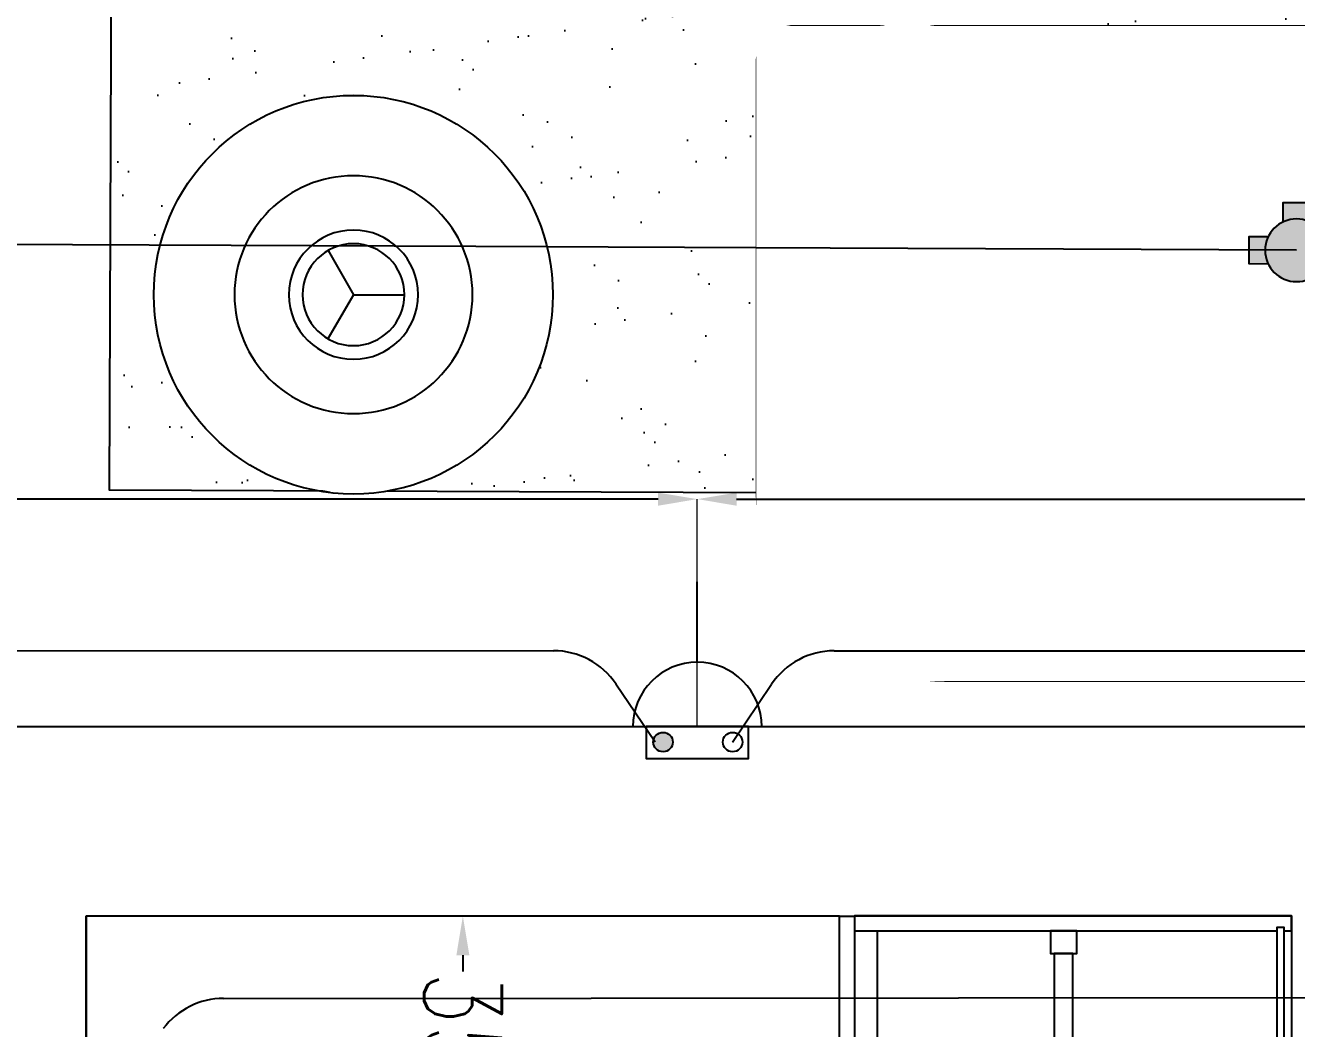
# Model space of a CAD drawing. Extents: x -678889171 to 586587, y -792238163 to 335485.
# Drawn here: x 85497 to 87184, y 37023 to 38355 of the extents above; entities that cross this region are included whole.
import ezdxf

# ---------------------------------------------------------------- set-up
doc = ezdxf.new("R2010")
doc.units = 0
doc.header["$MEASUREMENT"] = 0
doc.set_wipeout_variables(frame=1)
doc.layers.get('0').update_dxf_attribs({"color": 8})
doc.layers.get('Defpoints').update_dxf_attribs({"color": 252})
for name, color, linetype in [('1', 8, 'Continuous'), ('9TH-FURN$0$A-SITE-PATT', 252, 'Continuous'), ('9TH-FURN$0$XR-A-TYP-2-3-4-5-6-7-8-9-10$0$XR-A-TYP$0$TYPICAL TYPES$0$I-EQPM', 252, 'Continuous'), ('9TH-FURN$0$XR-A-TYP-2-3-4-5-6-7-8-9-10$0$XR-A-TYP$0$TYPICAL TYPES$0$I-FURN', 252, 'Continuous'), ('9TH-FURN$0$XR-A-TYP-2-3-4-5-6-7-8-9-10$0$XR-A-TYP$0$TYPICAL TYPES$0$I-FURN-CHAR', 252, 'Continuous'), ('9TH-FURN$0$XR-A-TYP-2-3-4-5-6-7-8-9-10$0$XR-A-TYP$0$TYPICAL TYPES$0$I-FURN-FLOR', 252, 'Continuous'), ('9TH-FURN$0$XR-A-TYP-2-3-4-5-6-7-8-9-10$0$XR-A-TYP$0$TYPICAL TYPES$0$I-FURN-PATT', 252, 'Continuous'), ('9TH-FURN$0$XR-A-TYP-2-3-4-5-6-7-8-9-10$0$XR-A-TYP$0$TYPICAL TYPES$0$I-WIPEOUT', 252, 'Continuous'), ('E-POW-BLOCK', 4, 'Continuous'), ('E-POW-WIR-NO', 4, 'Continuous'), ('loop line emped', 1, 'Continuous'), ('UPS.WIRE', 5, 'Continuous'), ('XR-A-9TH-FLOOR$0$A-ANNO-SYMB', 252, 'Continuous'), ('XR-A-TYP.furn$0$2ND-FURN$0$XR-A-TYP-2-3-4-5-6-7-8-9-10$0$XR-A-TYP$0$TYPICAL TYPES$0$XREF_3BR$0$I-FURN', 252, 'Continuous'), ('XR-A-TYP.furn$0$A-SITE-PATT', 252, 'Continuous'), ('XR-Typ24$0$XR-A-2ND-FLOOR$0$XR-A-TYP-2-3-4-5-6-7-8-9-10$0$A-WALL', 252, 'Continuous'), ('XR-Typ26$0$XR-A-TYP-2-3-4-5-6-7-8-9-10$0$A-WALL', 252, 'Continuous')]:
    doc.layers.add(name, color=color, linetype=linetype)
doc.styles.add('Work$0$E-M.MODUL', font='romans.shx', dxfattribs={"width": 0.8})
doc.dimstyles.new('Work$0$S-DIM', dxfattribs={"dimscale": 500, "dimtxt": 0.2065, "dimasz": 0.104, "dimexe": 0, "dimexo": 0, "dimgap": 0, "dimtad": 0, "dimdec": 0, "dimzin": 0, "dimdsep": 46, "dimtxsty": 'Work$0$E-M.MODUL', "dimcen": 0.25, "dimclrd": 5, "dimclre": 5, "dimclrt": 1, "dimadec": 0, "dimazin": 0, "dimtfac": 1, "dimtdec": 0, "dimtofl": 0, "dimtmove": 0, "dimatfit": 3, "dimfxl": 1, "dimtolj": 1, "dimtzin": 0, "dimlwe": 13, "dimarcsym": 0})

# ---------------------------------------------------------------- blocks, each defined once
blk = doc.blocks.new('SO1')
at = {"layer": 'E-POW-BLOCK'}
h = blk.add_hatch(color=3, dxfattribs=at)
h.dxf.hatch_style = 1
edge = h.paths.add_edge_path()
edge.add_arc((-0.1064, -0.0481), 0.0303, 0, 360)
at = {"layer": 'E-POW-BLOCK', "color": 3}
for p, q in [((0, 0.2), (0, 0.45)), ((-0.3, 0), (0.3, 0))]:
    blk.add_line(p, q, dxfattribs=at)
blk.add_lwpolyline([(0.1593, 0), (-0.1593, 0), (-0.1593, -0.0988), (0.1593, -0.0988)], close=True, dxfattribs=at)
for centre in [(-0.1064, -0.0481), (0.1096, -0.0481)]:
    blk.add_circle(centre, 0.0303, dxfattribs=at)
blk.add_arc((0, 0), 0.2, 0, 180, dxfattribs=at)
blk = doc.blocks.new('*D2949')
at = {"layer": '1', "color": 5, "lineweight": 13, "transparency": 16777216}
for p, q in [((86388.7, 37423.7), (86388.7, 37725.9)), ((90038.6, 37423.7), (90038.6, 37725.9))]:
    blk.add_line(p, q, dxfattribs=at)
at = {"layer": '1', "color": 5, "lineweight": -2, "transparency": 16777216}
for p, q in [((86440.7, 37725.9), (88068.2, 37725.9)), ((89986.6, 37725.9), (88359.2, 37725.9))]:
    blk.add_line(p, q, dxfattribs=at)
at = {"layer": '1', "color": 5, "transparency": 16777216}
for points in [[(86440.7, 37734.5), (86440.7, 37717.2), (86388.7, 37725.9)], [(89986.6, 37734.5), (89986.6, 37717.2), (90038.6, 37725.9)]]:
    blk.add_solid(points, dxfattribs=at)
at = {"layer": 'Defpoints', "color": 0, "transparency": 16777216}
for p in [(86388.7, 37725.9), (86388.7, 37423.7), (90038.6, 37423.7)]:
    blk.add_point(p, dxfattribs=at)
at = {"layer": '1', "color": 1, "transparency": 16777216, "insert": (88213.7, 37725.9), "char_height": 103.25, "attachment_point": 5, "style": 'Work$0$E-M.MODUL'}
blk.add_mtext('\\A1;3600', dxfattribs=at)
blk = doc.blocks.new('*D2950')
at = {"layer": '1', "color": 5, "lineweight": 13, "transparency": 16777216}
for p, q in [((83138.8, 37423.7), (83138.8, 37725.9)), ((86388.7, 37423.7), (86388.7, 37725.9))]:
    blk.add_line(p, q, dxfattribs=at)
at = {"layer": '1', "color": 5, "lineweight": -2, "transparency": 16777216}
for p, q in [((83190.8, 37725.9), (84618.3, 37725.9)), ((86336.7, 37725.9), (84909.3, 37725.9))]:
    blk.add_line(p, q, dxfattribs=at)
at = {"layer": '1', "color": 5, "transparency": 16777216}
for points in [[(83190.8, 37734.5), (83190.8, 37717.2), (83138.8, 37725.9)], [(86336.7, 37734.5), (86336.7, 37717.2), (86388.7, 37725.9)]]:
    blk.add_solid(points, dxfattribs=at)
at = {"layer": 'Defpoints', "color": 0, "transparency": 16777216}
for p in [(83138.8, 37725.9), (83138.8, 37423.7), (86388.7, 37423.7)]:
    blk.add_point(p, dxfattribs=at)
at = {"layer": '1', "color": 1, "transparency": 16777216, "insert": (84763.8, 37725.9), "char_height": 103.25, "attachment_point": 5, "style": 'Work$0$E-M.MODUL'}
blk.add_mtext('\\A1;3250', dxfattribs=at)
blk = doc.blocks.new('*U2935')
h = blk.add_hatch(color=256)
h.dxf.hatch_style = 1
h.set_gradient(color1=(255, 255, 255), tint=1, name='INVCYLINDER')
h.paths.add_polyline_path([(-30.6, 46.1), (-2.1, 55.3), (4.6, 34.7, 0.225148), (-24, 25.5)])
h = blk.add_hatch(color=256)
h.dxf.hatch_style = 1
h.set_gradient(color1=(255, 255, 255), tint=1, name='INVCYLINDER')
h.paths.add_polyline_path([(33.3, 10.8, 1), (-33.3, -10.8, 1)])
h = blk.add_hatch(color=256)
h.dxf.hatch_style = 1
h.set_gradient(color1=(255, 255, 255), rotation=90, tint=1, name='INVCYLINDER')
h.paths.add_polyline_path([(-46.1, -30.6), (-25.5, -24, -0.111183), (-33.3, -10.8, -0.111183), (-34.7, 4.6), (-55.3, -2.1)])
h = blk.add_hatch(color=256)
h.dxf.hatch_style = 1
h.set_gradient(color1=(255, 255, 255), tint=1, name='INVCYLINDER')
h.paths.add_polyline_path([(2.1, -55.3), (30.6, -46.1), (24, -25.5, -0.225148), (-4.6, -34.7)])
h = blk.add_hatch(color=256)
h.dxf.hatch_style = 1
h.set_gradient(color1=(255, 255, 255), tint=1, name='INVCYLINDER')
h.paths.add_polyline_path([(2.1, -55.3), (30.6, -46.1), (24, -25.5, -0.225148), (-4.6, -34.7)])
for points in [[(-24, 25.5), (-30.6, 46.1), (-2.1, 55.3), (4.6, 34.7)], [(-34.7, 4.6), (-55.3, -2.1), (-46.1, -30.6), (-25.5, -24)], [(-4.6, -34.7), (2.1, -55.3), (30.6, -46.1), (24, -25.5)]]:
    blk.add_lwpolyline(points)
blk.add_circle((0, 0), 35)
blk = doc.blocks.new('*D2991')
at = {"layer": '1', "color": 5, "lineweight": 13, "transparency": 16777216}
for p, q in [((85577.4, 37171.7), (86077.4, 37171.9)), ((85577.6, 36812.6), (86077.6, 36812.8))]:
    blk.add_line(p, q, dxfattribs=at)
at = {"layer": '1', "color": 5, "lineweight": -2, "transparency": 16777216}
for p, q in [((86077.5, 37119.9), (86077.5, 37098.6)), ((86077.6, 36864.8), (86077.5, 36886.2))]:
    blk.add_line(p, q, dxfattribs=at)
at = {"layer": '1', "color": 5, "transparency": 16777216}
for points in [[(86086.1, 37119.9), (86068.8, 37119.9), (86077.4, 37171.9)], [(86086.2, 36864.8), (86068.9, 36864.8), (86077.6, 36812.8)]]:
    blk.add_solid(points, dxfattribs=at)
at = {"layer": 'Defpoints', "color": 0, "transparency": 16777216}
for p in [(85577.4, 37171.7), (85577.6, 36812.6), (86077.6, 36812.8)]:
    blk.add_point(p, dxfattribs=at)
at = {"layer": '1', "color": 1, "transparency": 16777216, "insert": (86077.5, 36992.4), "char_height": 103.25, "attachment_point": 5, "rotation": 270.021, "style": 'Work$0$E-M.MODUL'}
blk.add_mtext('\\A1;350', dxfattribs=at)
blk = doc.blocks.new('9TH-FURN$0$XR-A-TYP-2-3-4-5-6-7-8-9-10$0$XR-A-TYP$0$TYPICAL TYPES$0$A$C00AC6B19')
blk.add_wipeout([(30, 172.4), (64.6, 162.2), (64.6, 162.2), (91.4, 149.2), (91.4, 149.2), (123, 124.5), (141.2, 103.3), (158.2, 74.7), (166.5, 53.8), (174.2, 16.4), (174.7, -10.9), (171.2, -36.4), (166.3, -54.4), (160.7, -69.3), (152.9, -85.2), (152.9, -85.2), (139.3, -106), (116.1, -131), (98.7, -144.5), (64.1, -162.9), (38.6, -170.7), (22.5, -173.5), (-3.7, -175), (-21.2, -173.7), (-36.4, -171.2), (-67.5, -161.4), (-94.1, -147.6), (-119.9, -127.5), (-141.4, -103.2), (-157.2, -76.8), (-168.2, -48.3), (-173.6, -21.9), (-174.6, 11.2), (-174.6, 11.2), (-167.1, 52), (-156.2, 78.9), (-142.7, 101.3), (-117, 130.1), (-98.7, 144.5), (-73.6, 158.8), (-45.8, 168.9), (-1.8, 175), (36.4, 171.2)]).dxf.layer = '9TH-FURN$0$XR-A-TYP-2-3-4-5-6-7-8-9-10$0$XR-A-TYP$0$TYPICAL TYPES$0$I-WIPEOUT'
blk.add_circle((0, 0), 175)
blk = doc.blocks.new('9TH-FURN$0$XR-A-TYP-2-3-4-5-6-7-8-9-10$0$XR-A-TYP$0$TYPICAL TYPES$0$XREF_1BR$0$A$Cdd8648a7')
blk.add_line((0, 0), (33.9, -58.6))
at = {"flags": 128}
blk.add_lwpolyline([(33.9, 58.6), (0, 0), (-67.7, 0)], dxfattribs=at)
for radius in [158, 85.8, 67.7]:
    blk.add_circle((0, 0), radius)
blk = doc.blocks.new('9TH-FURN$0$XR-A-TYP-2-3-4-5-6-7-8-9-10$0$XR-A-TYP$0$TYPICAL TYPES$0$sofa1')
for p, q in [((-3148.19, 13500.39), (-3205.23, 13500.39)), ((-3164.38, 13493.07), (-3159.36, 13494.07)), ((-3159.36, 13494.07), (-3155.87, 13493.61)), ((-3178.43, 13492.3), (-3172.88, 13490.54)), ((-3176.32, 13491.63), (-3164.38, 13493.07)), ((-3155.87, 13493.61), (-3152.92, 13492.26)), ((-3152.92, 13492.26), (-3152.15, 13491.06)), ((-3152.15, 13491.06), (-3153.28, 13486.18)), ((-3198.33, 13489.89), (-3193.54, 13485.95)), ((-3153.28, 13486.18), (-3155.51, 13480.94)), ((-3182.03, 13481.73), (-3177.63, 13480.12)), ((-3147.23, 13480.39), (-3154.3, 13480.39)), ((-3154.3, 13480.39), (-3147.23, 13480.39)), ((-3143.23, 13476.39), (-3143.23, 13417.39)), ((-3143.23, 13417.39), (-3143.23, 13476.39)), ((-3123.23, 13418.39), (-3123.23, 13475.42)), ((-3340.23, 13413.39), (-3147.23, 13413.39)), ((-3139.23, 13413.39), (-3128.23, 13413.39))]:
    blk.add_line(p, q)
at = {"ltscale": 0.1}
for p, q in [((-3193.54, 13485.95), (-3182.03, 13481.73)), ((-3155.51, 13480.94), (-3159.14, 13476.25)), ((-3155.46, 13472.87), (-3160.01, 13468.41)), ((-3196.16, 13470.24), (-3192.55, 13468.22))]:
    blk.add_line(p, q, dxfattribs=at)
at = {"flags": 128}
blk.add_lwpolyline([(-3209.72, 13491.59, -0.286174), (-3205.23, 13494.39), (-3148.19, 13494.39, -0.414214), (-3129.23, 13475.42), (-3129.23, 13418.39, -0.414214), (-3134.23, 13413.39)], format="xyb", dxfattribs=at)
for points in [[(-3196.16, 13470.24), (-3196.28, 13472.3), (-3197.3, 13474.88), (-3197.3, 13479.78), (-3198.33, 13484.06), (-3198.33, 13491.7), (-3195.64, 13492.73), (-3178.43, 13492.3)], [(-3153.28, 13486.18), (-3154.3, 13480.4), (-3154.3, 13474.2), (-3155.46, 13472.87), (-3155.46, 13462.7), (-3157.03, 13460.96), (-3157.03, 13457.07), (-3160.09, 13453.84), (-3163.16, 13452.93), (-3185.26, 13452.93), (-3188.74, 13453.93), (-3191.8, 13453.93), (-3194.62, 13455.17), (-3195.52, 13459.14)]]:
    blk.add_lwpolyline(points)
at = {"ltscale": 0.1}
blk.add_lwpolyline([(-3198.33, 13489.89), (-3190.2, 13488.81), (-3184.84, 13488.81), (-3182.95, 13487.67), (-3179.87, 13487.67), (-3176.94, 13488.94), (-3171.22, 13488.94), (-3161.01, 13489.07), (-3156.92, 13489.12), (-3156.04, 13490.24)], dxfattribs=at)
for centre, radius, start, end in [((-3148.19, 13475.42), 24.96, 0, 90), ((-3115.69, 13464.36), 32.32, 117.3502, 152.6498), ((-3147.23, 13476.39), 4, 45, 90), ((-3147.23, 13476.39), 4, 45, 90), ((-3147.23, 13476.39), 4, 0, 45), ((-3147.23, 13476.39), 4, 0, 45), ((-3128.23, 13418.39), 5, 270, 0), ((-3147.23, 13417.39), 4, 315, 0), ((-3139.23, 13417.39), 4, 180, 270), ((-3147.23, 13417.39), 4, 270, 315)]:
    blk.add_arc(centre, radius, start, end)
blk.add_wipeout([(-3353.23, 13413.39), (-3123.23, 13413.39), (-3123.23, 13500.39), (-3364.23, 13500.39), (-3364.23, 13413.39)]).dxf.layer = '9TH-FURN$0$XR-A-TYP-2-3-4-5-6-7-8-9-10$0$XR-A-TYP$0$TYPICAL TYPES$0$I-WIPEOUT'
blk = doc.blocks.new('XR-Typ24')
at = {"layer": 'XR-Typ24$0$XR-A-2ND-FLOOR$0$XR-A-TYP-2-3-4-5-6-7-8-9-10$0$A-WALL'}
for p, q in [((88377.6, 22378.1, 0), (88377.9, 23649.6)), ((88377.9, 23649.6), (89977.9, 23650.2)), ((89977.9, 23650.2), (89978.8, 21164.2))]:
    blk.add_line(p, q, dxfattribs=at)
blk = doc.blocks.new('*U1688')
at = {"layer": 'XR-A-TYP.furn$0$2ND-FURN$0$XR-A-TYP-2-3-4-5-6-7-8-9-10$0$XR-A-TYP$0$TYPICAL TYPES$0$XREF_3BR$0$I-FURN'}
for points in [[(-1601.3, 0), (-1571.3, 0), (-1571.3, 35), (-1601.3, 35)], [(-46.2, 0), (-76.2, 0), (-76.2, 35), (-46.2, 35)], [(-76.2, 5), (-1571.3, 5), (-1571.3, 30), (-76.2, 30)]]:
    blk.add_lwpolyline(points, close=True, dxfattribs=at)
blk = doc.blocks.new('XR-A-TYP.furn$0$furn24')
at = {"layer": 'XR-A-TYP.furn$0$2ND-FURN$0$XR-A-TYP-2-3-4-5-6-7-8-9-10$0$XR-A-TYP$0$TYPICAL TYPES$0$XREF_3BR$0$I-FURN'}
blk.add_line((89427.9, 23630.1, 0), (89428, 22214.8, 0), dxfattribs=at)
at = {"layer": 'XR-A-TYP.furn$0$2ND-FURN$0$XR-A-TYP-2-3-4-5-6-7-8-9-10$0$XR-A-TYP$0$TYPICAL TYPES$0$XREF_3BR$0$I-FURN', "elevation": 0}
for points in [[(89378, 23250), (89377.9, 23650), (88377.9, 23649.6), (88378, 23249.6)], [(89378, 22214.8), (89377.9, 23650), (89397.9, 23650), (89398, 22214.8)], [(89967.9, 23630.2), (89977.9, 23630.2), (89977.9, 23650.2), (89397.9, 23650.1), (89397.9, 23630.1), (89958.9, 23630.2), (89958.9, 23635.2), (89967.9, 23635.2)], [(89959.5, 22209.8), (89958.9, 23635.2), (89967.9, 23635.2), (89968.5, 22209.8)]]:
    blk.add_lwpolyline(points, close=True, dxfattribs=at)
at = {"layer": 'XR-A-TYP.furn$0$2ND-FURN$0$XR-A-TYP-2-3-4-5-6-7-8-9-10$0$XR-A-TYP$0$TYPICAL TYPES$0$XREF_3BR$0$I-FURN', "xscale": -1, "rotation": 270.0072441504162}
blk.add_blockref('*U1688', (89657.8, 23676.3, 0), dxfattribs=at)
blk = doc.blocks.new('XR-A-TYP.furn')
at = {"layer": 'XR-A-TYP.furn$0$A-SITE-PATT'}
blk.add_blockref('XR-A-TYP.furn$0$furn24', (0, 0), dxfattribs=at)

msp = doc.modelspace()

# ---------------------------------------------------------------- hatches: boundary and pattern name
at = {"layer": '9TH-FURN$0$XR-A-TYP-2-3-4-5-6-7-8-9-10$0$XR-A-TYP$0$TYPICAL TYPES$0$I-FURN-PATT'}
h = msp.add_hatch(dxfattribs=at)
h.set_pattern_fill('AR-SAND', color=256, scale=3, angle=0.2152)
h.set_pattern_definition([(37.7152, (85054.47, 33256.41), (-5.3515, 146.8049), [0, -115.824, 0, -129.54, 0, -123.825]), (7.7152, (85054.47, 33256.4), (134.0484, 215.5525), [0, -62.484, 0, -104.394, 0, -40.005]), (327.7152, (84960.75, 33256.06), (237.2944, 1.3224), [0, -38.1, 0, -137.16, 0, -179.07]), (317.7152, (84960.75, 33256.06), (228.814, 67.7386), [0, -19.05, 0, -89.916, 0, -102.87])])
h.paths.add_polyline_path([(85616.3, 39837.9), (89749.4, 39821), (89741.5, 37721), (85608.5, 37737.9)])

# ---------------------------------------------------------------- linework, layer by layer
at = {"layer": '9TH-FURN$0$XR-A-TYP-2-3-4-5-6-7-8-9-10$0$XR-A-TYP$0$TYPICAL TYPES$0$I-FURN-FLOR'}
msp.add_lwpolyline([(85616.3, 39837.9), (89749.4, 39821), (89741.5, 37721), (85608.5, 37737.9)], close=True, dxfattribs=at)
at = {"layer": 'XR-Typ26$0$XR-A-TYP-2-3-4-5-6-7-8-9-10$0$A-WALL'}
msp.add_line((81513.9, 37423.7), (90484.5, 37423.7), dxfattribs=at)

# ---------------------------------------------------------------- block references
at = {"layer": 'XR-A-9TH-FLOOR$0$A-ANNO-SYMB'}
msp.add_blockref('XR-Typ24', (-2800.4, 13522.1), dxfattribs=at)

# ---------------------------------------------------------------- next in the draw order: block references
at = {"layer": '9TH-FURN$0$XR-A-TYP-2-3-4-5-6-7-8-9-10$0$XR-A-TYP$0$TYPICAL TYPES$0$I-FURN', "xscale": 1.513324765111025, "yscale": 1.513324765111025, "zscale": 1.513324765111025, "rotation": 161.6824197532337}
msp.add_blockref('9TH-FURN$0$XR-A-TYP-2-3-4-5-6-7-8-9-10$0$XR-A-TYP$0$TYPICAL TYPES$0$A$C00AC6B19', (85932.1, 37997.5), dxfattribs=at)
at = {"layer": '9TH-FURN$0$XR-A-TYP-2-3-4-5-6-7-8-9-10$0$XR-A-TYP$0$TYPICAL TYPES$0$I-FURN-CHAR', "xscale": 9.999999999999925, "yscale": 9.999999999999925, "zscale": 9.999999999999925, "rotation": 180}
msp.add_blockref('9TH-FURN$0$XR-A-TYP-2-3-4-5-6-7-8-9-10$0$XR-A-TYP$0$TYPICAL TYPES$0$sofa1', (55234.9, 172488.3), dxfattribs=at)

# ---------------------------------------------------------------- next in the draw order: block references
at = {"layer": '9TH-FURN$0$XR-A-TYP-2-3-4-5-6-7-8-9-10$0$XR-A-TYP$0$TYPICAL TYPES$0$I-EQPM', "xscale": -1, "rotation": 359.78481567547}
msp.add_blockref('9TH-FURN$0$XR-A-TYP-2-3-4-5-6-7-8-9-10$0$XR-A-TYP$0$TYPICAL TYPES$0$XREF_1BR$0$A$Cdd8648a7', (85932.2, 37997.5), dxfattribs=at)

# ---------------------------------------------------------------- next in the draw order: block references
at = {"layer": '9TH-FURN$0$A-SITE-PATT'}
msp.add_blockref('XR-A-TYP.furn', (-2800.4, 13522.1), dxfattribs=at)

# ---------------------------------------------------------------- next in the draw order: linework, layer by layer
at = {"layer": '1', "color": 4, "extrusion": (-7.47603e-09, 1.56479e-05, 1)}
msp.add_arc((85759.8, 36962.7, 0.6), 100, 90.0443, 143.2114, dxfattribs=at)
at = {"layer": 'E-POW-WIR-NO'}
for p, q in [((83327.2, 37525.7, 0), (86197.7, 37524.5, 0)), ((86570.4, 37524.4, 0), (89848.4, 37523.4, 0)), ((86332.5, 37403.1), (86280.7, 37480.2, 0)), ((86435.6, 37403.1), (86487.3, 37480.1, 0))]:
    msp.add_line(p, q, dxfattribs=at)
at = {"layer": 'E-POW-WIR-NO', "extrusion": (1.60515e-27, -1.2021e-28, -1)}
msp.add_line((85759.7, 37062.7, 0), (87381.3, 37064, 0), dxfattribs=at)
at = {"layer": 'E-POW-WIR-NO'}
for centre, start, end in [((86197.7, 37424.5, 0), 33.8484, 89.9847), ((86570.3, 37424.4, 0), 89.9847, 146.1516)]:
    msp.add_arc(centre, 100, start, end, dxfattribs=at)
at = {"layer": 'loop line emped', "color": 240, "true_color": 0xed1f24}
msp.add_line((87184.3, 38056.5, -0.2), (84620, 38068, -0.4), dxfattribs=at)

# ---------------------------------------------------------------- next in the draw order: block references
at = {"layer": 'E-POW-BLOCK', "xscale": 427.5336916951259, "yscale": 427.5336916951259, "zscale": 427.5336916951259, "rotation": 1.917475226515619e-05}
msp.add_blockref('SO1', (86388.7, 37423.7), dxfattribs=at)
at = {"layer": 'UPS.WIRE', "extrusion": (-0.003999, 0.002506, 0.999989), "xscale": -1.190039820978151, "yscale": 1.19003982097815, "zscale": 1.190039820978151, "rotation": 107.7635831933154}
msp.add_blockref('*U2935', (87183.4, 38057.2, -253.4), dxfattribs=at)

# ---------------------------------------------------------------- next in the draw order: dimensions: what is measured, and where the dimension line sits
at = {"layer": '1', "color": 4}
dim = msp.add_linear_dim(base=(83138.8, 37725.9), p1=(86388.7, 37423.7), p2=(83138.8, 37423.7), dimstyle='Work$0$S-DIM', dxfattribs=at)
dim.commit()
dim.dimension.update_dxf_attribs({"geometry": '*D2950', "text_midpoint": (84763.8, 37725.9)})
dim = msp.add_linear_dim(base=(86388.7, 37725.9), p1=(90038.6, 37423.7), p2=(86388.7, 37423.7), text='3600', dimstyle='Work$0$S-DIM', dxfattribs=at)
dim.commit()
dim.dimension.update_dxf_attribs({"geometry": '*D2949', "text_midpoint": (88213.7, 37725.9)})
dim = msp.add_aligned_dim(p1=(85577.4, 37171.7), p2=(85577.6, 36812.6), distance=500, text='350', dimstyle='Work$0$S-DIM', dxfattribs=at)
dim.commit()
dim.dimension.update_dxf_attribs({"geometry": '*D2991', "text_midpoint": (86077.5, 36992.4)})

doc.saveas('drawing.dxf')
